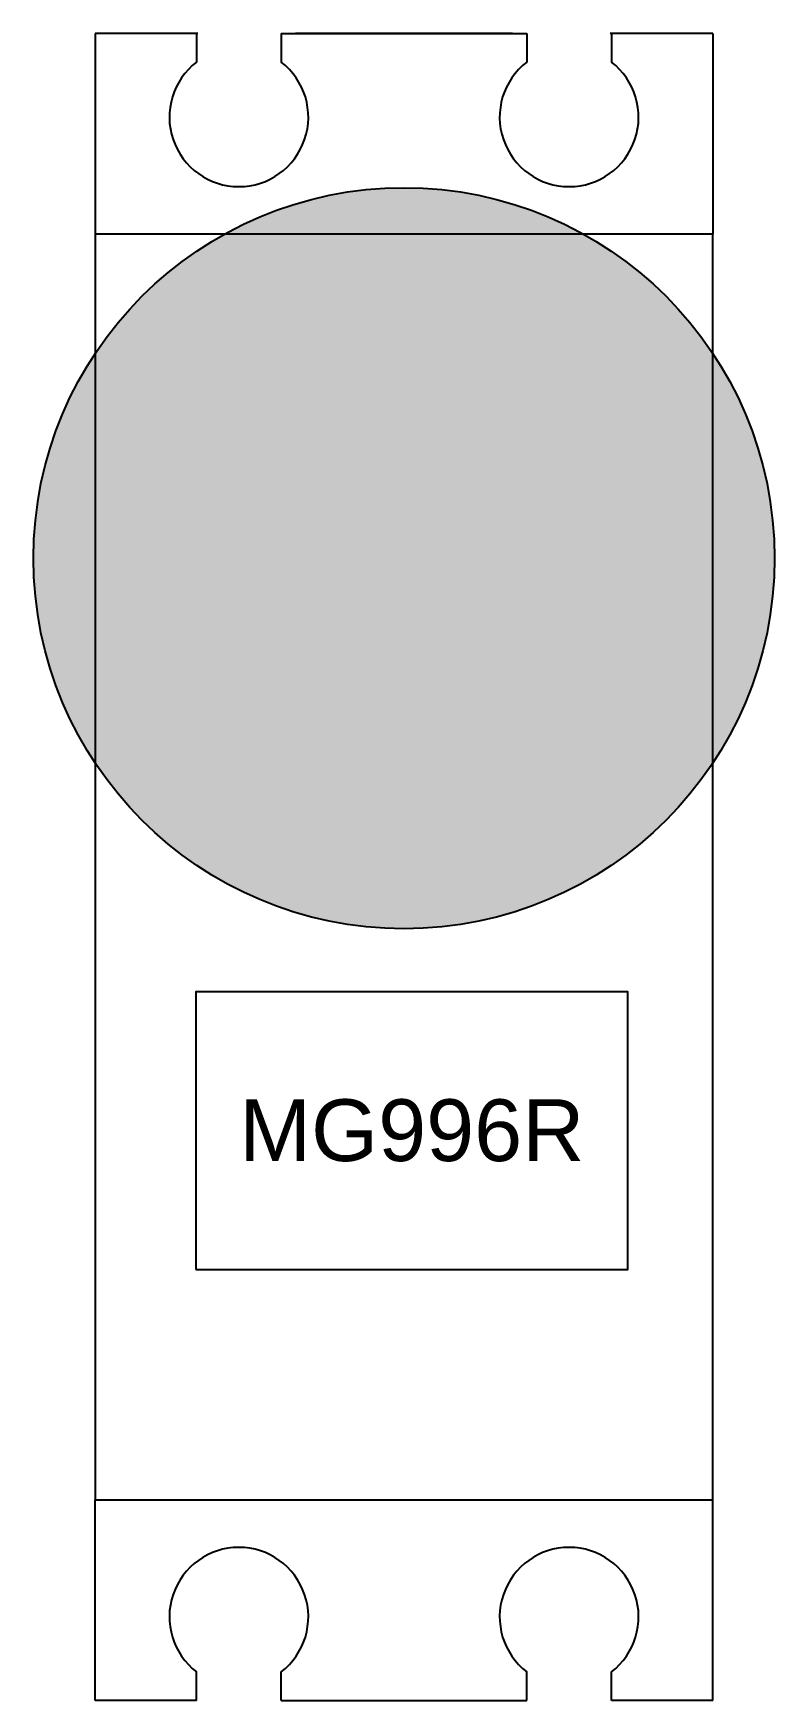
# Model space of a CAD drawing. Header units: millimetres. Extents: x -12 to 12, y -27 to 27.
import ezdxf

# ---------------------------------------------------------------- set-up
doc = ezdxf.new("R2010")
doc.units = ezdxf.units.MM
doc.layers.get('0').update_dxf_attribs({"lineweight": 25})
doc.styles.add('textstyle3', font='')
doc.styles.get('textstyle3').set_extended_font_data('Arial')

msp = doc.modelspace()

# ---------------------------------------------------------------- hatches: boundary and pattern name
at = {"transparency": 33554687}
h = msp.add_hatch(color=9, dxfattribs=at)
edge = h.paths.add_edge_path(flags=0)
edge.add_arc((0, 10), 12, 0, 360)

# ---------------------------------------------------------------- linework, layer by layer
for p, q in [((-3.978, 27), (3.978, 27)), ((3.978, 27), (3.978, 26.071)), ((-6.682, 27), (-10, 27)), ((-6.717, 27), (-10, 27)), ((-10, 27), (-10, 20.5)), ((-6.717, 27), (-6.717, 26.071)), ((-3.978, 27), (-3.978, 26.071)), ((3.518, 27), (-3.518, 27)), ((10, 27), (6.682, 27)), ((10, 27), (6.717, 27)), ((6.717, 27), (6.717, 26.071)), ((10, 27), (10, 20.5)), ((-10, -27), (-10, -20.5)), ((10, -27), (10, -20.5)), ((-6.717, -27), (-6.717, -26.071)), ((-3.978, -27), (-3.978, -26.071)), ((3.978, -27), (3.978, -26.071)), ((6.717, -27), (6.717, -26.071)), ((-6.717, -27), (-10, -27)), ((-3.978, -27), (3.978, -27)), ((10, -27), (6.717, -27))]:
    msp.add_line(p, q)
at = {"flags": 128}
for points in [[(-10, -20.5), (10, -20.5), (10, 20.5), (-10, 20.5)], [(-6.746, -13.039), (7.254, -13.039), (7.254, -4.039), (-6.746, -4.039)]]:
    msp.add_lwpolyline(points, close=True, dxfattribs=at)
msp.add_circle((0, 10), 12)
for centre, start, end in [((-5.348, 24.286), 127.4983, 52.5017), ((5.348, 24.286), 127.4983, 52.5017), ((-5.348, -24.286), 307.4983, 232.5017), ((5.348, -24.286), 307.4983, 232.5017)]:
    msp.add_arc(centre, 2.25, start, end)

# ---------------------------------------------------------------- texts
at = {"insert": (0.254, -8.539), "char_height": 2, "attachment_point": 5, "style": 'textstyle3'}
msp.add_mtext('MG996R', dxfattribs=at)

doc.saveas('drawing.dxf')
